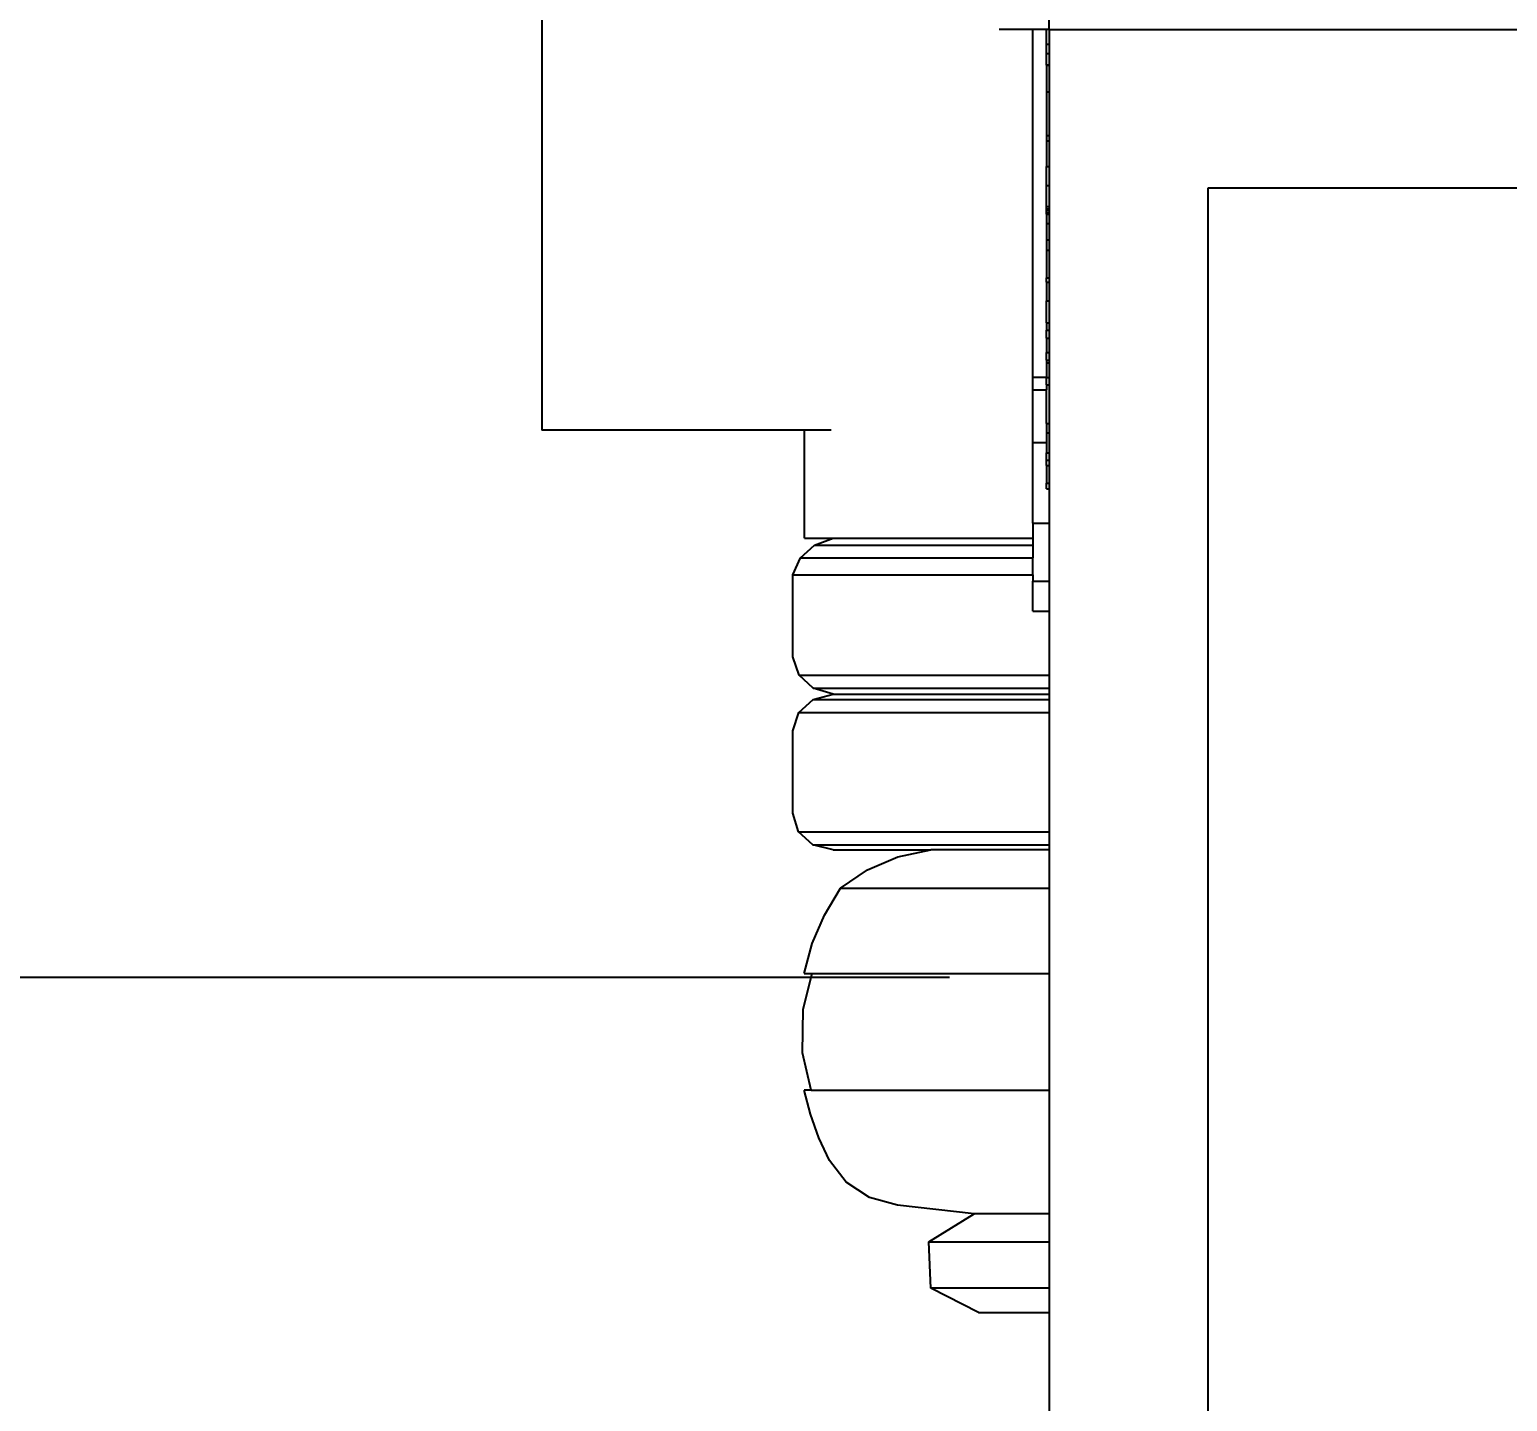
# Model space of a CAD drawing. Extents: x -24961 to 905641, y -154323 to 635957.
# Drawn here: x 392127 to 393060, y -139975 to -139110 of the extents above; entities that cross this region are included whole.
import ezdxf

# ---------------------------------------------------------------- set-up
doc = ezdxf.new("R2010")
doc.units = 0
doc.header["$LTSCALE"] = 1000
doc.header["$MEASUREMENT"] = 0
doc.layers.add('PUB_DIM', color=3, linetype='Continuous')
doc.styles.add('黑体_T3', font='simhei.ttf')
doc.dimstyles.new('副本 STANDARD黑&&100', dxfattribs={"dimtxt": 350, "dimasz": 100, "dimexe": 250, "dimexo": 300, "dimgap": 150, "dimtad": 1, "dimdec": 0, "dimdsep": 46, "dimtxsty": '黑体_T3', "dimblk": 'ARCHTICK', "dimcen": 0.09, "dimadec": 0, "dimazin": 0, "dimtfac": 1, "dimtdec": 0, "dimtix": 1, "dimtmove": 2, "dimatfit": 3, "dimfxl": 0, "dimtolj": 1, "dimtzin": 0, "dimarcsym": 0})

# ---------------------------------------------------------------- blocks, each defined once
blk = doc.blocks.new('_ArchTick')
at = {"color": 0, "linetype": 'ByBlock', "const_width": 0.4}
blk.add_lwpolyline([(-0.5, -0.5), (0.5, 0.5)], dxfattribs=at)
blk = doc.blocks.new('*D569')
at = {"layer": 'Defpoints', "color": 0, "transparency": 16777216}
for p in [(391242.56, -131207.9), (393009.55, -131207.9), (393009.55, -148107.9)]:
    blk.add_point(p, dxfattribs=at)
at = {"layer": 'PUB_DIM', "color": 0, "lineweight": -2, "transparency": 16777216}
for p, q in [((392709.55, -131207.9), (390992.56, -131207.9)), ((391242.56, -148107.9), (391242.56, -131207.9)), ((392709.55, -148107.9), (390992.56, -148107.9))]:
    blk.add_line(p, q, dxfattribs=at)
at = {"layer": 'PUB_DIM', "color": 0, "lineweight": -2, "transparency": 16777216, "xscale": 100, "yscale": 100, "zscale": 100}
for p, rotation in [((391242.56, -131207.9), 90), ((391242.56, -148107.9), 270)]:
    blk.add_blockref('_ArchTick', p, dxfattribs=dict(at, rotation=rotation))
at = {"layer": 'PUB_DIM', "color": 0, "transparency": 16777216, "insert": (390915.59, -139657.9), "char_height": 350, "attachment_point": 5, "rotation": 90, "style": '黑体_T3'}
blk.add_mtext('\\A1;16900', dxfattribs=at)
blk = doc.blocks.new('*D584')
at = {"layer": 'Defpoints', "color": 0, "transparency": 16777216}
for p in [(391771.11, -139707.63), (393007.84, -139707.88), (393007.06, -143607.88)]:
    blk.add_point(p, dxfattribs=at)
at = {"layer": 'PUB_DIM', "color": 0, "lineweight": -2, "transparency": 16777216}
for p, q in [((392707.84, -139707.82), (391521.11, -139707.58)), ((391770.33, -143607.63), (391771.11, -139707.63)), ((392707.06, -143607.82), (391520.33, -143607.58))]:
    blk.add_line(p, q, dxfattribs=at)
at = {"layer": 'PUB_DIM', "color": 0, "lineweight": -2, "transparency": 16777216, "xscale": 100, "yscale": 100, "zscale": 100}
for p, rotation in [((391771.11, -139707.63), 89.98847971758951), ((391770.33, -143607.63), 269.9884797175895)]:
    blk.add_blockref('_ArchTick', p, dxfattribs=dict(at, rotation=rotation))
at = {"layer": 'PUB_DIM', "color": 0, "transparency": 16777216, "insert": (391443.76, -141657.57), "char_height": 350, "attachment_point": 5, "rotation": 89.98848, "style": '黑体_T3'}
blk.add_mtext('\\A1;3900', dxfattribs=at)
blk = doc.blocks.new('*D585')
at = {"layer": 'Defpoints', "color": 0, "transparency": 16777216}
for p in [(391771.84, -136107.63), (393008.57, -136107.88), (393007.84, -139707.88)]:
    blk.add_point(p, dxfattribs=at)
at = {"layer": 'PUB_DIM', "color": 0, "lineweight": -2, "transparency": 16777216}
for p, q in [((392708.57, -136107.82), (391521.84, -136107.58)), ((391771.11, -139707.63), (391771.84, -136107.63)), ((392707.84, -139707.82), (391521.11, -139707.58))]:
    blk.add_line(p, q, dxfattribs=at)
at = {"layer": 'PUB_DIM', "color": 0, "lineweight": -2, "transparency": 16777216, "xscale": 100, "yscale": 100, "zscale": 100}
for p, rotation in [((391771.84, -136107.63), 89.98847971758923), ((391771.11, -139707.63), 269.9884797175893)]:
    blk.add_blockref('_ArchTick', p, dxfattribs=dict(at, rotation=rotation))
at = {"layer": 'PUB_DIM', "color": 0, "transparency": 16777216, "insert": (391444.51, -137907.57), "char_height": 350, "attachment_point": 5, "rotation": 89.98848, "style": '黑体_T3'}
blk.add_mtext('\\A1;3600', dxfattribs=at)

msp = doc.modelspace()

# ---------------------------------------------------------------- linework, layer by layer
for p, q in [((392770.85, -139109.76), (392770.85, -138709.76)), ((392450.63, -138971), (392450.63, -139362.52)), ((392760.36, -139109.76), (392739.17, -139109.76)), ((392760.36, -139328.96), (392760.36, -139109.76)), ((392768.98, -139109.76), (392760.36, -139109.76)), ((392770.85, -139109.76), (392768.98, -139109.76)), ((392768.98, -139119.01), (392768.98, -139109.76)), ((392770.85, -139109.76), (393976.41, -139109.76)), ((392770.85, -139109.76), (392770.85, -139119.01)), ((392768.98, -139119.01), (392770.85, -139119.01)), ((392768.98, -139124.79), (392768.98, -139119.01)), ((392770.85, -139119.01), (392770.85, -139124.79)), ((392768.98, -139124.79), (392770.85, -139124.79)), ((392768.98, -139132.01), (392768.98, -139124.79)), ((392770.85, -139124.79), (392770.85, -139132.01)), ((392768.98, -139132.01), (392770.85, -139132.01)), ((392768.98, -139132.16), (392768.98, -139132.01)), ((392768.98, -139132.16), (392770.85, -139132.16)), ((392768.98, -139132.31), (392768.98, -139132.16)), ((392768.98, -139132.31), (392770.85, -139132.31)), ((392768.98, -139132.31), (392768.98, -139149.06)), ((392770.85, -139132.01), (392770.85, -139132.16)), ((392770.85, -139132.16), (392770.85, -139132.31)), ((392770.85, -139132.31), (392770.85, -139149.06)), ((392768.98, -139149.06), (392770.85, -139149.06)), ((392768.98, -139149.06), (392768.98, -139176.64)), ((392770.85, -139149.06), (392770.85, -139176.64)), ((392768.98, -139176.64), (392770.85, -139176.64)), ((392768.98, -139176.64), (392768.98, -139179.89)), ((392768.98, -139179.89), (392770.85, -139179.89)), ((392768.98, -139179.89), (392768.98, -139196.1)), ((392770.85, -139176.64), (392770.85, -139179.89)), ((392770.85, -139179.89), (392770.85, -139196.1)), ((392768.98, -139196.1), (392770.85, -139196.1)), ((392768.98, -139208.1), (392768.98, -139196.1)), ((392770.85, -139196.1), (392770.85, -139208.1)), ((392768.98, -139208.1), (392770.85, -139208.1)), ((392768.98, -139221.4), (392768.98, -139208.1)), ((392770.85, -139208.1), (392770.85, -139221.4)), ((394076.41, -139209.76), (392870.85, -139209.76)), ((392870.85, -139209.76), (392870.85, -140343.96)), ((392768.98, -139221.4), (392770.85, -139221.4)), ((392768.98, -139222.83), (392768.98, -139221.4)), ((392768.98, -139222.83), (392770.85, -139222.83)), ((392768.98, -139223.49), (392768.98, -139222.83)), ((392770.85, -139221.4), (392770.85, -139222.83)), ((392770.85, -139222.83), (392770.85, -139223.49)), ((392768.98, -139223.49), (392770.85, -139223.49)), ((392768.98, -139224.94), (392768.98, -139223.49)), ((392768.98, -139224.94), (392770.85, -139224.94)), ((392768.98, -139225.41), (392768.98, -139224.94)), ((392768.98, -139225.41), (392770.85, -139225.41)), ((392768.98, -139225.82), (392768.98, -139225.41)), ((392768.98, -139225.82), (392770.85, -139225.82)), ((392768.98, -139226.14), (392768.98, -139225.82)), ((392768.98, -139226.14), (392770.85, -139226.14)), ((392768.98, -139226.14), (392768.98, -139226.26)), ((392768.98, -139226.26), (392770.85, -139226.26)), ((392768.98, -139226.26), (392768.98, -139232.11)), ((392768.98, -139232.11), (392770.85, -139232.11)), ((392768.98, -139232.11), (392768.98, -139242.48)), ((392770.85, -139223.49), (392770.85, -139224.94)), ((392770.85, -139224.94), (392770.85, -139225.41)), ((392770.85, -139225.41), (392770.85, -139225.82)), ((392770.85, -139225.82), (392770.85, -139226.14)), ((392770.85, -139226.14), (392770.85, -139226.26)), ((392770.85, -139226.26), (392770.85, -139232.11)), ((392770.85, -139232.11), (392770.85, -139242.48)), ((392768.98, -139242.48), (392770.85, -139242.48)), ((392768.98, -139242.48), (392768.98, -139248.97)), ((392768.98, -139248.97), (392770.85, -139248.97)), ((392768.98, -139248.97), (392768.98, -139266.46)), ((392770.85, -139242.48), (392770.85, -139248.97)), ((392770.85, -139248.97), (392770.85, -139266.46)), ((392768.98, -139266.46), (392770.85, -139266.46)), ((392768.98, -139269.03), (392768.98, -139266.46)), ((392768.98, -139269.03), (392770.85, -139269.03)), ((392768.98, -139269.03), (392768.98, -139280.86)), ((392770.85, -139266.46), (392770.85, -139269.03)), ((392770.85, -139269.03), (392770.85, -139280.86)), ((392768.98, -139280.86), (392770.85, -139280.86)), ((392768.98, -139294.75), (392768.98, -139280.86)), ((392770.85, -139280.86), (392770.85, -139294.75)), ((392768.98, -139294.75), (392770.85, -139294.75)), ((392768.98, -139294.75), (392768.98, -139299.37)), ((392770.85, -139294.75), (392770.85, -139299.37)), ((392768.98, -139299.37), (392770.85, -139299.37)), ((392768.98, -139304.37), (392768.98, -139299.37)), ((392768.98, -139304.37), (392770.85, -139304.37)), ((392768.98, -139304.37), (392768.98, -139313.46)), ((392770.85, -139299.37), (392770.85, -139304.37)), ((392770.85, -139304.37), (392770.85, -139313.46)), ((392768.98, -139313.46), (392770.85, -139313.46)), ((392768.98, -139318.29), (392768.98, -139313.46)), ((392770.85, -139313.46), (392770.85, -139318.29)), ((392768.98, -139318.29), (392770.85, -139318.29)), ((392768.98, -139318.29), (392768.98, -139320)), ((392768.98, -139320), (392770.85, -139320)), ((392768.98, -139320), (392768.98, -139328.96)), ((392770.85, -139318.29), (392770.85, -139320)), ((392770.85, -139320), (392770.85, -139329.32)), ((392760.36, -139336.97), (392760.36, -139328.96)), ((392760.36, -139328.96), (392768.98, -139328.96)), ((392768.98, -139328.96), (392768.98, -139329.32)), ((392768.98, -139329.32), (392770.85, -139329.32)), ((392768.98, -139333.79), (392768.98, -139329.32)), ((392768.98, -139333.79), (392770.85, -139333.79)), ((392768.98, -139333.79), (392768.98, -139336.97)), ((392770.85, -139329.32), (392770.85, -139333.79)), ((392770.85, -139333.79), (392770.85, -139358.36)), ((392760.36, -139336.97), (392768.98, -139336.97)), ((392760.36, -139370.19), (392760.36, -139336.97)), ((392768.98, -139358.36), (392768.98, -139336.97)), ((392616.44, -139362.52), (392450.63, -139362.52)), ((392616.44, -139430.68), (392616.44, -139362.52)), ((392633.17, -139362.52), (392616.44, -139362.52)), ((392768.98, -139358.36), (392770.85, -139358.36)), ((392768.98, -139358.36), (392768.98, -139364.1)), ((392770.85, -139358.36), (392770.85, -139364.1)), ((392760.36, -139370.19), (392768.98, -139370.19)), ((392760.36, -139421.16), (392760.36, -139370.19)), ((392768.98, -139364.1), (392770.85, -139364.1)), ((392768.98, -139364.1), (392768.98, -139370.19)), ((392768.98, -139370.19), (392768.98, -139376.77)), ((392770.85, -139364.1), (392770.85, -139376.77)), ((392768.98, -139381.36), (392768.98, -139376.77)), ((392768.98, -139376.77), (392770.85, -139376.77)), ((392768.98, -139384.86), (392768.98, -139381.36)), ((392768.98, -139381.36), (392770.85, -139381.36)), ((392770.85, -139376.77), (392770.85, -139381.36)), ((392770.85, -139381.36), (392770.85, -139384.86)), ((392768.98, -139384.86), (392770.85, -139384.86)), ((392768.98, -139384.86), (392768.98, -139395.85)), ((392770.85, -139384.86), (392770.85, -139395.85)), ((392768.98, -139399.52), (392768.98, -139395.85)), ((392768.98, -139395.85), (392770.85, -139395.85)), ((392768.98, -139399.52), (392770.85, -139399.52)), ((392770.85, -139395.85), (392770.85, -139399.52)), ((392770.85, -139399.52), (392770.85, -139421.16)), ((392760.36, -139421.16), (392770.85, -139421.16)), ((392760.36, -139421.16), (392760.36, -139430.68)), ((392770.85, -139421.16), (392770.85, -139457.83)), ((392613.89, -139443.07), (392622.73, -139435.04)), ((392616.44, -139430.68), (392634.51, -139430.68)), ((392622.73, -139435.04), (392634.51, -139430.68)), ((392622.73, -139435.04), (392760.36, -139435.04)), ((392634.51, -139430.68), (392760.36, -139430.68)), ((392760.36, -139430.68), (392760.36, -139435.04)), ((392760.36, -139435.04), (392760.36, -139443.07)), ((392609.1, -139453.77), (392613.89, -139443.07)), ((392613.89, -139443.07), (392760.36, -139443.07)), ((392760.36, -139453.77), (392760.36, -139443.07)), ((392609.1, -139505.46), (392609.1, -139453.77)), ((392609.1, -139453.77), (392760.36, -139453.77)), ((392760.36, -139453.77), (392760.36, -139457.83)), ((392760.36, -139476.6), (392760.36, -139457.83)), ((392760.36, -139457.83), (392770.85, -139457.83)), ((392770.85, -139457.83), (392770.85, -139476.6)), ((392760.36, -139476.6), (392770.85, -139476.6)), ((392770.85, -139476.6), (392770.85, -139516.94)), ((392612.94, -139516.94), (392609.1, -139505.46)), ((392621.95, -139525.27), (392612.94, -139516.94)), ((392612.94, -139516.94), (392770.85, -139516.94)), ((392770.85, -139516.94), (392770.85, -139525.27)), ((392621.88, -139532.32), (392634.51, -139528.96)), ((392634.51, -139528.96), (392621.95, -139525.27)), ((392621.95, -139525.27), (392770.85, -139525.27)), ((392634.51, -139528.96), (392770.85, -139528.95)), ((392770.85, -139525.27), (392770.85, -139528.95)), ((392770.85, -139528.95), (392770.85, -139532.32)), ((392612.82, -139540.56), (392621.88, -139532.32)), ((392621.88, -139532.32), (392770.85, -139532.32)), ((392770.85, -139532.32), (392770.85, -139540.56)), ((392609.1, -139552.05), (392612.82, -139540.56)), ((392612.82, -139540.56), (392770.85, -139540.56)), ((392770.85, -139540.56), (392770.85, -139615.76)), ((392609.1, -139604.11), (392609.1, -139552.05)), ((392612.57, -139615.76), (392609.1, -139604.11)), ((392621.69, -139624.05), (392612.57, -139615.76)), ((392612.57, -139615.76), (392770.85, -139615.76)), ((392770.85, -139615.76), (392770.85, -139624.05)), ((392634.51, -139627.2), (392621.69, -139624.05)), ((392621.69, -139624.05), (392770.85, -139624.05)), ((392634.51, -139627.2), (392696.13, -139627.2)), ((392656.16, -139639.76), (392675.36, -139631.58)), ((392675.36, -139631.58), (392696.13, -139627.2)), ((392770.85, -139627.2), (392696.13, -139627.2)), ((392770.85, -139624.05), (392770.85, -139627.2)), ((392770.85, -139627.2), (392770.85, -139651.46)), ((392639.17, -139651.46), (392656.16, -139639.76)), ((392628.98, -139668.43), (392639.17, -139651.46)), ((392639.17, -139651.46), (392770.85, -139651.46)), ((392770.85, -139651.46), (392770.85, -139705.14)), ((392621.27, -139686.39), (392628.98, -139668.43)), ((392616.14, -139705.14), (392621.27, -139686.39)), ((392615.48, -139727.72), (392621.29, -139705.14)), ((392616.14, -139705.14), (392621.29, -139705.14)), ((392621.29, -139705.14), (392770.85, -139705.14)), ((392770.85, -139705.14), (392770.85, -139778.88)), ((392615.15, -139755.21), (392615.48, -139727.72)), ((392620.64, -139778.88), (392615.15, -139755.21)), ((392620.64, -139778.88), (392616.14, -139778.88)), ((392620.13, -139794.02), (392616.14, -139778.88)), ((392620.64, -139778.88), (392770.85, -139778.88)), ((392770.85, -139778.88), (392770.85, -139856.82)), ((392625.46, -139808.8), (392620.13, -139794.02)), ((392632.11, -139823.14), (392625.46, -139808.8)), ((392642.65, -139836.89), (392632.11, -139823.14)), ((392657.38, -139846.56), (392642.65, -139836.89)), ((392675.05, -139851.32), (392657.38, -139846.56)), ((392723.33, -139856.82), (392675.05, -139851.32)), ((392694.82, -139874.46), (392723.33, -139856.82)), ((392770.85, -139856.82), (392723.33, -139856.82)), ((392770.85, -139856.82), (392770.85, -139874.46)), ((392696.19, -139903.75), (392694.82, -139874.46)), ((392694.82, -139874.46), (392770.85, -139874.46)), ((392770.85, -139874.46), (392770.85, -139903.75)), ((392726.24, -139919.13), (392696.19, -139903.75)), ((392770.85, -139903.75), (392696.19, -139903.75)), ((392770.85, -139903.75), (392770.85, -139919.13)), ((392726.24, -139919.13), (392770.85, -139919.13)), ((392770.85, -139919.13), (392770.85, -140435.8))]:
    msp.add_line(p, q)

# ---------------------------------------------------------------- dimensions: what is measured, and where the dimension line sits
at = {"layer": 'PUB_DIM'}
for p1, p2, distance, picture, middle in [((393009.55, -148107.9), (393009.55, -131207.9), 1767, '*D569', (390915.59, -139657.9)), ((393007.84, -139707.88), (393008.57, -136107.88), 1236.73, '*D585', (391444.51, -137907.57)), ((393007.06, -143607.88), (393007.84, -139707.88), 1236.73, '*D584', (391443.76, -141657.57))]:
    dim = msp.add_aligned_dim(p1=p1, p2=p2, distance=distance, dimstyle='副本 STANDARD黑&&100', dxfattribs=at)
    dim.commit()
    dim.dimension.update_dxf_attribs({"geometry": picture, "text_midpoint": middle})

doc.saveas('drawing.dxf')
